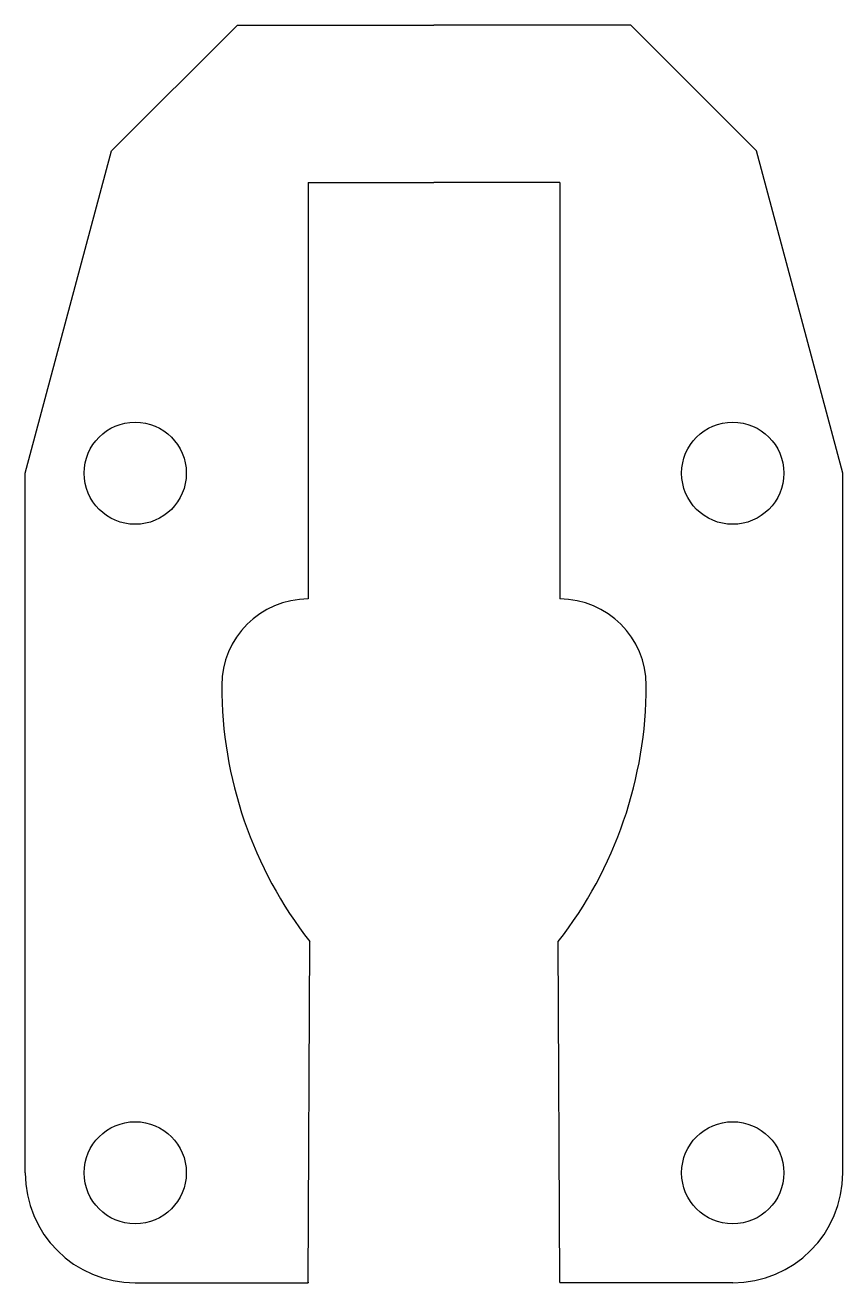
# Model space of a CAD drawing. Header units: millimetres. Extents: x -55 to 49, y 36 to 196.
import ezdxf

# ---------------------------------------------------------------- set-up
doc = ezdxf.new("R2010")
doc.units = ezdxf.units.MM
doc.layers.get('0').update_dxf_attribs({"true_color": 0xc2ced6})

msp = doc.modelspace()

# ---------------------------------------------------------------- linework, layer by layer
for p, q in [((-44.1, 180.29), (-28.1, 196.29)), ((-28.1, 196.29), (-3.09, 196.29)), ((21.93, 196.29), (-3.09, 196.29)), ((37.93, 180.29), (21.93, 196.29)), ((-55.09, 139.29), (-44.1, 180.29)), ((48.91, 139.29), (37.93, 180.29)), ((-19.09, 176.29), (-3.09, 176.29)), ((-19.09, 176.29), (-19.09, 123.29)), ((12.91, 176.29), (-3.09, 176.29)), ((12.91, 176.29), (12.91, 123.29)), ((-55.09, 50.29), (-55.09, 139.29)), ((48.91, 50.29), (48.91, 139.29)), ((-19.09, 36.37), (-18.89, 79.7)), ((12.91, 36.37), (12.71, 79.7)), ((-41.09, 36.29), (-19.09, 36.29)), ((-19.09, 36.37), (-19.09, 36.29)), ((12.91, 36.37), (12.91, 36.29)), ((34.91, 36.29), (12.91, 36.29))]:
    msp.add_line(p, q)
for centre in [(-41.09, 139.29), (34.91, 139.29), (-41.09, 50.29), (34.91, 50.29)]:
    msp.add_circle(centre, 6.5)
for centre, radius, start, end in [((-19.09, 112.29), 11, 90, 180), ((12.91, 112.29), 11, 0, 90), ((22.91, 112.29), 53, 180, 217.9401), ((-29.09, 112.29), 53, 322.0599, 0), ((-41.09, 50.29), 14, 180, 270), ((34.91, 50.29), 14, 270, 0)]:
    msp.add_arc(centre, radius, start, end)

doc.saveas('drawing.dxf')
